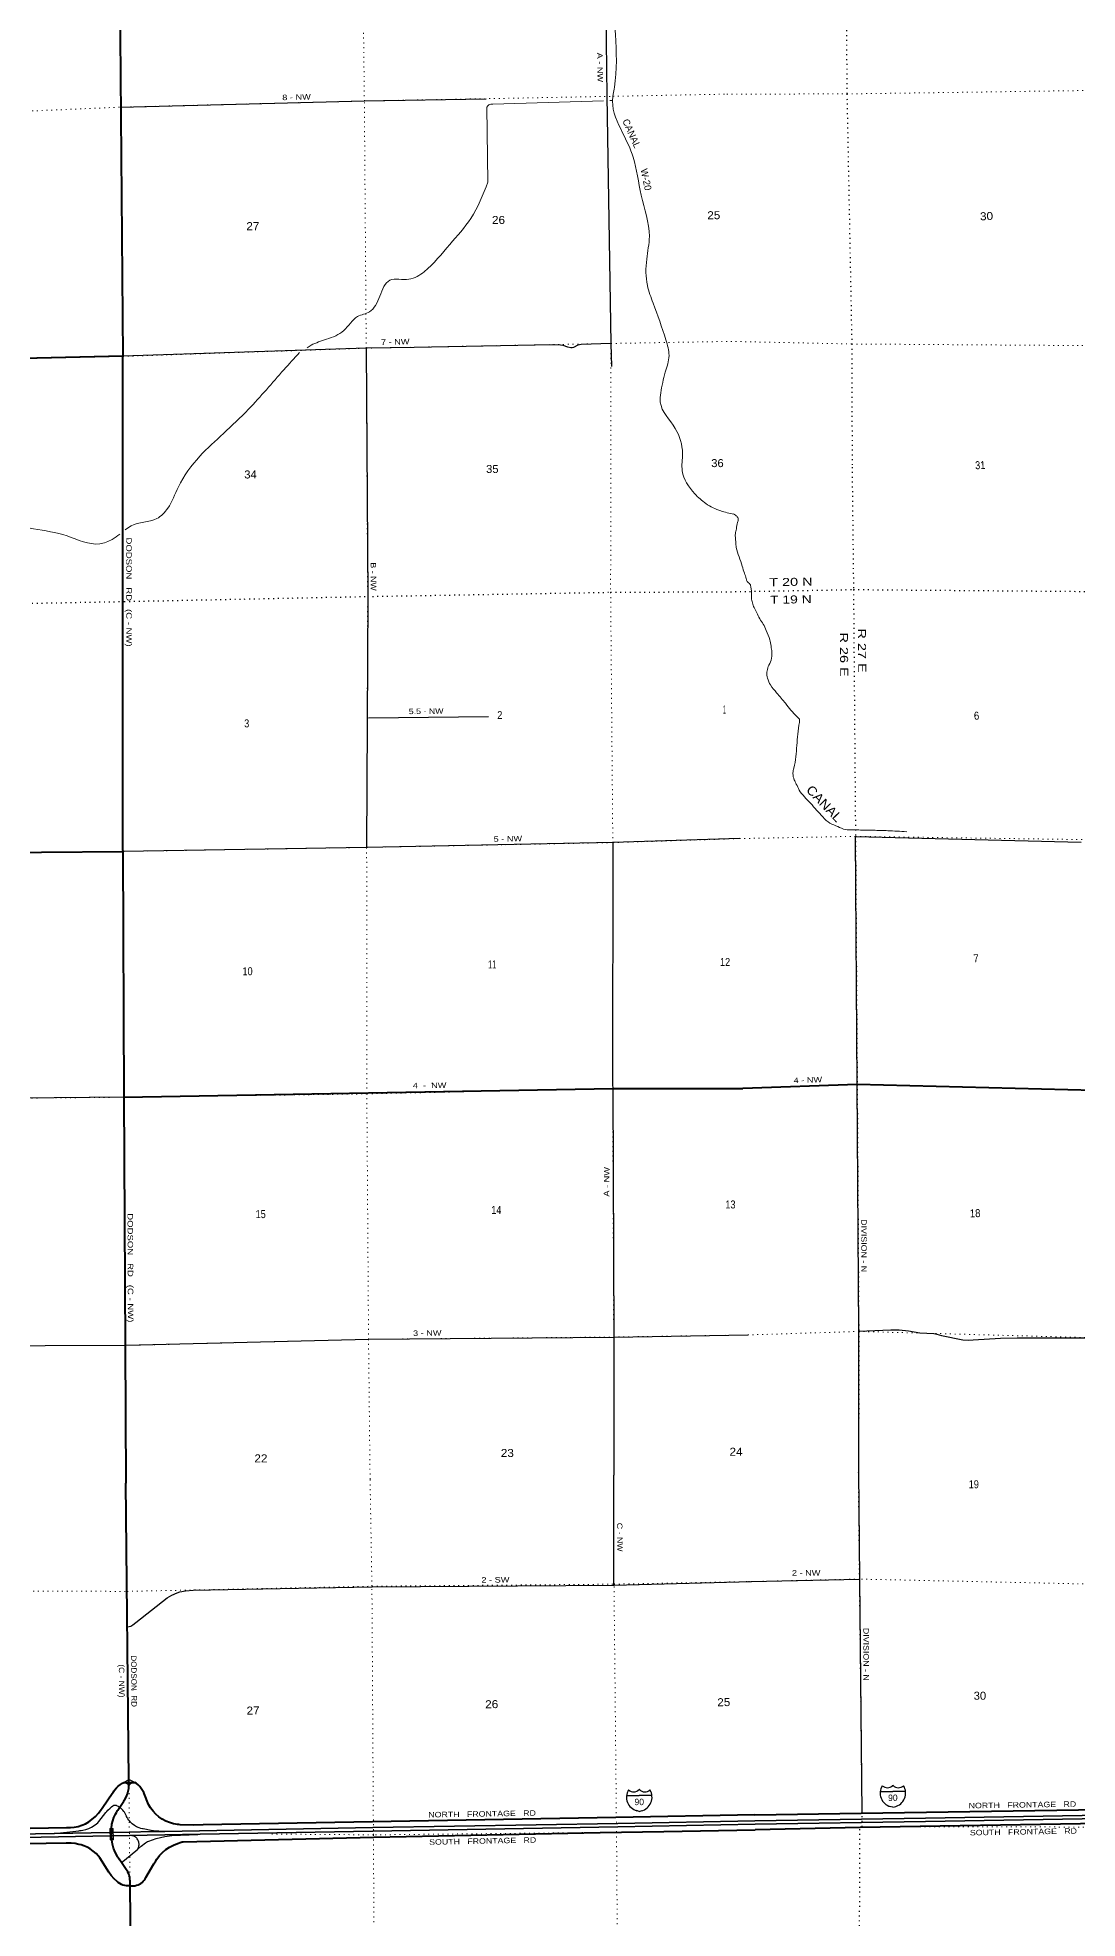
# Model space of a CAD drawing. Header units: feet. Extents: x 248627 to 501257, y -181930 to 5472.
# Drawn here: x 359633 to 382378, y -144148 to -103018 of the extents above; entities that cross this region are included whole.
import ezdxf
from ezdxf.enums import TextEntityAlignment as Align

# ---------------------------------------------------------------- set-up
doc = ezdxf.new("R2010")
doc.units = ezdxf.units.FT
doc.header["$LTSCALE"] = 70
doc.linetypes.add('DOTTED', pattern=[1.5, 0.3, -1.2])
doc.linetypes.add('MEDIUM_DASHED', pattern=[4.5, 3, -1.5])
for name, color, linetype, lineweight in [('15', 7, 'Continuous', 25), ('18', 7, 'Continuous', 35), ('19', 7, 'Continuous', 25), ('25', 7, 'Continuous', 25), ('26', 7, 'Continuous', 40), ('27', 7, 'Continuous', 40), ('29', 7, 'Continuous', 25), ('39', 7, 'Continuous', 13), ('41', 7, 'MEDIUM_DASHED', 13), ('55', 7, 'Continuous', 13), ('6', 7, 'DOTTED', 25), ('7', 7, 'DOTTED', 13)]:
    doc.layers.add(name, color=color, linetype=linetype, lineweight=lineweight)
doc.layers.add('30', color=7, linetype='Continuous')

msp = doc.modelspace()

# ---------------------------------------------------------------- linework, layer by layer
at = {"layer": '15'}
for p, q in [((372518.52, -141463.14), (372794.93, -141463.14)), ((372791.23, -141331.67), (372794.13, -141328.76)), ((372797.3, -141331.14), (372793.87, -141328.76)), ((378066.1, -141371.78), (378342.51, -141371.78)), ((378338.81, -141240.31), (378341.71, -141237.4)), ((378344.88, -141239.78), (378341.45, -141237.4)), ((372794.93, -141808.72), (372731.04, -141790.76)), ((372794.4, -141808.98), (372858.03, -141790.24)), ((378342.51, -141717.36), (378278.62, -141699.4)), ((378341.98, -141717.62), (378405.61, -141698.88))]:
    msp.add_line(p, q, dxfattribs=at)
for points in [[(373070.29, -141463.14), (372794.4, -141463.14), (372794.93, -141463.14)], [(378617.87, -141371.78), (378341.98, -141371.78), (378342.51, -141371.78)]]:
    msp.add_lwpolyline(points, dxfattribs=at)
for centre, radius, start, end in [((372821.15, -141498.24), 306.13, 148.44438, 254.43371), ((372672.55, -141215.64), 165.66, 227.3431, 315.81196), ((372916.24, -141215.64), 165.66, 224.18846, 312.69411), ((372767.64, -141498.24), 306.13, 283.0808, 31.6249), ((378368.73, -141406.88), 306.13, 148.44435, 254.43384), ((378220.13, -141124.28), 165.66, 227.34214, 315.81155), ((378463.82, -141124.28), 165.66, 224.18847, 312.69411), ((378315.22, -141406.88), 306.13, 283.08086, 31.62486)]:
    msp.add_arc(centre, radius, start, end, dxfattribs=at)
at = {"layer": '18'}
msp.add_line((361640.41, -142335.11), (363189.21, -142306.62), dxfattribs=at)
for points in [[(375325.51, -142011.03), (379056.92, -141955.53), (382910.68, -141890.97), (386683.83, -141810.44)], [(375326.75, -142086.04), (379058.16, -142030.52), (382912.11, -141965.96), (386639.35, -141886.42)], [(347721.25, -142506.86), (350994.79, -142457.9), (356331.47, -142359.72), (359994.9, -142290.97)], [(359994.9, -142290.97), (361216.28, -142268.05), (361250.61, -142267.41)], [(361250.61, -142267.41), (361637.94, -142260.14), (362140.28, -142250.9), (362416.28, -142245.82)], [(362416.28, -142245.82), (366966.57, -142162.12), (372323.5, -142071.6), (375325.51, -142011.03)], [(363189.21, -142306.62), (366967.89, -142237.11), (372324.91, -142146.59), (375326.75, -142086.04)], [(345475.08, -142616.52), (350996.04, -142532.89), (356332.86, -142434.71), (361215.03, -142343.09), (361253.12, -142342.38), (361640.41, -142335.11)]]:
    msp.add_lwpolyline(points, dxfattribs=at)
at = {"layer": '19'}
for points in [[(359994.9, -142290.97), (360005.61, -142289.75), (360533.98, -142229.48), (360558.98, -142227.22), (360583.98, -142224.18), (360625.52, -142219.12), (360690.84, -142204.11), (360754.24, -142182.35), (360815.02, -142154.09), (360872.51, -142119.63), (360924.99, -142080.18), (360948.17, -142059.79), (360969.94, -142032.51), (361127.95, -141834.55), (361144.53, -141813.78), (361172.02, -141784.55), (361218.26, -141735.37), (361252.36, -141705.27), (361277.38, -141683.18), (361302.36, -141672.87), (361303.48, -141672.55), (361312.77, -141670.88), (361322.18, -141670.2), (361331.61, -141670.5), (361340.96, -141671.79), (361350.12, -141674.04), (361359, -141677.25), (361362.26, -141678.7), (361395.91, -141695.25), (361427.65, -141715.24), (361429.89, -141717)], [(362416.28, -142245.82), (362406.05, -142245.31), (362165.28, -142233.26), (362137.58, -142230.45), (362115.28, -142226.01), (361943.14, -142192.93), (361924.38, -142189.33), (361893.14, -142179.8), (361852.1, -142165.93), (361800.17, -142142.07), (361751.02, -142112.92), (361705.19, -142078.78), (361663.17, -142040.04), (361647.42, -142022.13), (361628.45, -142000.55), (361610.18, -141972.13), (361592.32, -141942.82), (361581.13, -141919.21), (361577.07, -141910.63), (361556.54, -141869.21), (361541.82, -141841.7), (361532.56, -141828.05), (361521.42, -141811.63), (361495.25, -141778.05), (361484.02, -141764.58), (361457.13, -141738.43), (361429.89, -141717)], [(361808.26, -142647.43), (361833.26, -142624.6), (361897.48, -142566.65), (361992.48, -142497.48), (362017.22, -142482.31), (362040.17, -142468.24), (362067.22, -142458.69), (362227.49, -142402.1), (362418.58, -142356.4), (362568.01, -142335.57), (363139.21, -142309.81), (363189.21, -142306.62)], [(361468.87, -142925.32), (361499.37, -142900.35), (361783.26, -142667.9), (361808.26, -142647.43)], [(361808.26, -142647.43), (361824.01, -142622.43), (361829.8, -142612.99), (361838.23, -142595.35), (361844.76, -142576.93), (361849.34, -142557.92), (361851.9, -142538.54), (361852.42, -142519), (361850.9, -142499.51), (361847.35, -142480.29), (361841.81, -142461.54), (361834.34, -142443.47), (361825.02, -142426.29), (361813.96, -142410.17), (361801.27, -142395.3), (361787.1, -142381.84), (361771.59, -142369.93), (361754.93, -142359.7), (361737.29, -142351.28), (361718.87, -142344.74), (361699.86, -142340.17), (361680.48, -142337.61), (361660.94, -142337.08), (361640.41, -142335.11)]]:
    msp.add_lwpolyline(points, dxfattribs=at)
at = {"layer": '25'}
for points in [[(361516.71, -141177.1), (361538.84, -141164.89), (361604.7, -141128.57), (361628.64, -141115.09)], [(361629.7, -141265.51), (361624.54, -141240.51), (361620.45, -141234.13), (361611.81, -141223.33), (361602.08, -141213.48), (361591.38, -141204.71), (361579.82, -141197.11), (361567.53, -141190.75), (361554.65, -141185.72), (361541.3, -141182.06), (361538.84, -141181.65), (361516.71, -141177.1)], [(361760.8, -141174.16), (361654.7, -141126.35), (361628.64, -141115.09)], [(361629.7, -141265.51), (361638.03, -141240.51), (361642.56, -141231.58), (361649.2, -141221.33), (361656.88, -141211.82), (361665.51, -141203.17), (361675, -141195.47), (361685.23, -141188.81), (361696.11, -141183.25), (361707.52, -141178.86), (361719.8, -141176.57), (361732.62, -141175.16), (361760.8, -141174.16)]]:
    msp.add_lwpolyline(points, dxfattribs=at)
at = {"layer": '26'}
for p, q in [((361404.53, -99209.02), (361495.61, -109985.2)), ((361500.66, -120797.67), (361495.61, -109985.2)), ((361500.66, -120797.67), (361519.17, -126161.55)), ((361628.64, -141115.09), (361564.86, -134630.03)), ((361253.12, -142342.38), (361250.61, -142267.41))]:
    msp.add_line(p, q, dxfattribs=at)
for points in [[(361495.61, -109985.2), (356149.75, -110110.25), (350641.46, -110121.8)], [(350775.37, -120957.11), (356139.73, -120858.63), (361503.01, -120814.57)], [(361518.62, -126190.43), (372213.13, -125998.13), (375061.2, -125999.81)], [(361519.17, -126161.55), (361545.21, -131618.48), (361564.86, -134630.03)], [(388147.69, -126011.06), (382748.27, -126040.16), (377560.81, -125912.17), (375061.2, -125999.81)], [(351000.14, -142312.81), (356290.84, -142233.66), (360264.23, -142162.62), (360350.46, -142163.27), (360436.29, -142154.9), (360520.77, -142137.61), (360602.98, -142111.59), (360682.03, -142077.11), (360757.03, -142034.56), (360822.12, -141988.4), (360898.43, -141920.53), (360967.22, -141845.06), (361025.87, -141765.36), (361043.38, -141740.36), (361060.47, -141715.36), (361266.38, -141414.16), (361290.87, -141378.32), (361300.64, -141364.16), (361317.11, -141340.28), (361355.75, -141295.2), (361398.88, -141254.4), (361446.04, -141218.34), (361488.84, -141192.21), (361516.71, -141177.1)], [(361429.89, -141717), (361502.07, -141606.05), (361518.33, -141581.05), (361535.86, -141556.05), (361551.98, -141531.67), (361579.28, -141479.14), (361600.95, -141424.06), (361616.74, -141367), (361626.48, -141308.61), (361627.83, -141290.51), (361629.7, -141265.51)], [(361516.71, -141177.1), (361629.22, -141174.1), (361760.8, -141174.16)], [(361629.7, -141265.51), (361629.88, -141240.51), (361629.22, -141174.1), (361628.64, -141115.09)], [(375323.38, -141882.02), (372284.81, -141941.47), (366962.1, -142033.32), (363258.19, -142101.01), (363049.53, -142110.53), (362752.09, -142098.39), (362725.36, -142097.3), (362702.09, -142094.7), (362691.83, -142093.56), (362604.74, -142077.33), (362519.82, -142052.09), (362438, -142018.11), (362360.19, -141975.76), (362287.23, -141925.51), (362219.92, -141867.91), (362159, -141803.59), (362105.14, -141733.26), (362058.92, -141657.68), (361961.78, -141415.94), (361954.29, -141397.52), (361930.63, -141349.55), (361902.09, -141304.3), (361868.97, -141262.29), (361831.65, -141223.97), (361791.51, -141188), (361760.8, -141174.16)], [(375323.38, -141882.02), (377650.3, -141849.42), (382874.51, -141768.13), (386836.94, -141705.69), (386972.7, -141694.38), (387106.53, -141668.95), (387236.96, -141629.67), (387362.58, -141576.98), (387482, -141511.43), (387489.04, -141507.05), (387847.35, -141263.82), (387934.26, -141215.3), (388025.76, -141176.14), (388120.85, -141146.75), (388218.49, -141127.47), (388219.7, -141127.3), (388237.81, -141128.81)], [(361250.61, -142267.41), (361247.71, -142180.94), (361258.11, -142089.71), (361275.63, -142014.18), (361300.94, -141940.89), (361333.78, -141870.65), (361357.49, -141831.28), (361381.74, -141791.02), (361388.07, -141781.28), (361429.89, -141717)], [(361655.77, -143438.69), (361729.25, -143436.62), (361763.68, -143432.53), (361797.49, -143424.85), (361830.32, -143413.69), (361861.8, -143399.15), (361891.59, -143381.41), (361919.36, -143360.64), (361944.8, -143337.09), (361967.65, -143311.01), (361987.64, -143282.68), (362002.9, -143255.76), (362177.26, -142956.8), (362191.84, -142931.8), (362209.18, -142906.8), (362243.89, -142850.31), (362302.18, -142774.55), (362368.06, -142705.29), (362440.82, -142643.3), (362519.66, -142589.25), (362603.72, -142543.74), (362692.08, -142507.27), (362770.37, -142484.18), (362798.76, -142476.8), (362820.37, -142476.26), (366988.7, -142373.13), (371937.1, -142272.62), (373330.66, -142250.92), (375328.81, -142211.14)], [(388242.92, -142443.63), (388026.8, -142440.07), (388004.17, -142439.7), (387976.8, -142436.67), (387952.74, -142434.01), (387877.75, -142418.99), (387804.74, -142396.21), (387734.51, -142365.92), (387667.83, -142328.46), (387605.43, -142284.24), (387263.42, -142054.4), (387230.15, -142038.33), (387179.53, -142019.18), (387127.19, -142005.42), (387073.7, -141997.21), (387019.64, -141994.64), (386965.61, -141997.73), (382882.43, -142072.12), (377628.03, -142161.44), (375328.81, -142211.03)], [(361655.77, -143438.69), (361614.41, -143439.29), (361575.94, -143436.66), (361537.96, -143430.01), (361500.88, -143419.44), (361465.11, -143405.04), (361431.05, -143386.99), (361399.05, -143365.47), (361387.74, -143356.73), (361370.83, -143343.29), (361304.87, -143281.48), (361245.73, -143213.12), (361194.06, -143138.95), (360992.88, -142820.74), (360965.3, -142785.79), (360910.8, -142727.26), (360850.48, -142674.74), (360785, -142628.82), (360715.08, -142589.99), (360641.49, -142558.68), (360588.01, -142542.29), (360581.32, -142540.24), (360538.01, -142528.51), (360456.5, -142511.43), (360370.39, -142502.63), (360308.83, -142502.81), (360271.83, -142502.91), (360258.83, -142503.14), (356319.41, -142571.42)], [(361468.87, -142925.32), (361418.08, -142849.69), (361401.29, -142824.69), (361384.34, -142799.69), (361371.16, -142778.73), (361328.91, -142696.94), (361295.44, -142611.18), (361271.12, -142522.39), (361256.09, -142430.81), (361253.12, -142342.38)], [(361655.77, -143438.69), (361654.77, -143350.58), (361654.58, -143334.1), (361653.71, -143300.58), (361653.41, -143288.81), (361648.39, -143249.28), (361639.26, -143210.48), (361626.13, -143172.85), (361609.14, -143136.8), (361603.64, -143127.73), (361592.63, -143109.59), (361571.24, -143077.73), (361468.87, -142925.32)], [(361847.2, -180434.22), (361840.2, -179975.11), (361835.29, -179717.44), (361888.78, -174611.32), (361822.05, -169213.57), (361811.32, -163798.6), (361774.35, -158484.85), (361731.01, -153153.09), (361704.77, -147768.64), (361655.77, -143438.69)]]:
    msp.add_lwpolyline(points, dxfattribs=at)
at = {"layer": '29'}
for p, q in [((366874.08, -117894.01), (369492.93, -117862.05)), ((377596.35, -131308.55), (378300.36, -131279.8)), ((372240.16, -136857.44), (372238.75, -134457.73)), ((375238, -136781.05), (377615, -136728.05))]:
    msp.add_line(p, q, dxfattribs=at)
for points in [[(372018.53, -98909.4), (372084.68, -104301.77), (372175.61, -109707.21), (372184.34, -110210.71)], [(361453.66, -104539.97), (366783.99, -104403.64), (369445.23, -104355.27)], [(367871.34, -109792.24), (366821.39, -109809.53), (361495.61, -109985.2)], [(366821.39, -109809.53), (366854.07, -115239.47), (366831.24, -120726.82)], [(372173.05, -109711.03), (371522.35, -109729.68), (371452.01, -109741.01), (371357.19, -109795.14), (371326.03, -109801.38), (371295.61, -109800.5), (371229.43, -109785.79), (371126.79, -109751.3), (371070.5, -109742.15), (370894.04, -109737.61), (367871.34, -109792.24)], [(377597.13, -134376.53), (377594.68, -131312.45), (377560.81, -125912.17), (377523.95, -120485.79), (382463.16, -120611)], [(374985.91, -120534.59), (372215.64, -120619.93), (366831.24, -120726.82), (361503.01, -120814.57)], [(372215.64, -120619.93), (372211.99, -125913.96), (372213.13, -125998.13), (372235.82, -131434.3), (372238.75, -134457.73)], [(361518.62, -126190.43), (356181.66, -126240.07), (350820.22, -126274.03)], [(343888.47, -131773.04), (345687.87, -131780.74), (350919.31, -131694.73), (356254.04, -131633.05), (361561.7, -131613.58), (366872.65, -131484.41), (372235.82, -131434.3), (375166.63, -131389.37)], [(378300.36, -131279.8), (378481.39, -131279.8), (378684.49, -131301.89), (378931.75, -131346.06), (379236.4, -131359.32), (379302.63, -131372.57), (379404.18, -131399.07), (379872.2, -131496.26), (379995.82, -131505.09), (380101.79, -131496.26), (380697.85, -131460.92), (381059.9, -131452.08), (381703.2, -131450.33)], [(381703.2, -131450.33), (382796.69, -131451.99), (388195.2, -131398.74), (392149.57, -131429.35)], [(377671.16, -141846.6), (377616.25, -136729.93), (377597.13, -134376.53)], [(363033.62, -136970.22), (364935.75, -136930.34), (366954.61, -136894.18), (372242.29, -136863.44), (375251.95, -136781.38)], [(361602.68, -137774.03), (361669.61, -137760.29), (361718.18, -137729.36), (361780.01, -137680.76), (362468.92, -137137.28), (362570.49, -137079.84), (362689.72, -137026.82), (362747.13, -137004.72), (362870.78, -136982.63), (363033.62, -136970.22)]]:
    msp.add_lwpolyline(points, dxfattribs=at)
at = {"layer": '39'}
msp.add_line((372148.07, -104394.54), (372208.58, -104392.74), dxfattribs=at)
msp.add_lwpolyline([(369484.46, -106178.22), (369462.34, -104536.96), (369478.38, -104508.84), (369506.63, -104485.5), (369549.61, -104474.43), (369590.13, -104470.76), (372012.41, -104398.59)], dxfattribs=at)
for points in [[(374540.38, -95395.44), (374245.68, -95855.97), (374044, -96328.92), (373918.26, -96760.23), (373685.09, -97044.41), (373296, -97528.79), (373115.02, -97797.93), (372834.58, -98030.59), (372531.8, -98608.09), (372422.86, -99313.04), (372253.2, -100123.82), (372207.06, -100491.25), (372213.64, -101697.7), (372273.46, -102949.51), (372250.91, -104104.11), (372209.75, -104409.01), (372429.39, -105099.99), (372660.42, -105631.63), (372836.13, -106466.42), (373014.97, -107365.61), (372956.92, -107862.17), (372972.85, -108437.97), (373096.49, -108824.5), (373376.55, -109627.2), (373445.01, -109972.43), (373364.52, -110336.45), (373265.37, -110789.43), (373254.64, -110987.03), (373581.32, -111567.31), (373739.96, -112112.35), (373734.39, -112493.15), (374007.21, -112991.81), (374250.97, -113206.99), (374576.51, -113368.32), (374860.34, -113437.53)], [(369484.46, -106178.22), (369108.75, -106972.56), (368650.49, -107540.77), (368089.82, -108137.01), (367753.78, -108304.2), (367340.6, -108325.73), (367118.59, -108672.15), (366892.51, -109016.63), (366632.04, -109120.02), (366332.63, -109423.51), (365950.59, -109613.68), (365617.94, -109746.23), (365528.83, -109799.29)], [(365362.31, -109906.47), (365019.99, -110283.05), (364246.02, -111144.98), (363696.34, -111676.57), (363182.35, -112171.26), (362711.77, -112844.43), (362479.69, -113309.88), (362239.51, -113537.78), (361679.38, -113694.9), (361548.42, -113782.99)], [(374855.09, -113434.04), (374899.22, -113463.42), (374947.37, -113509.99), (374960.98, -113549.79), (374943.41, -113618.97), (374918.42, -113758.98), (374896.4, -113870.66), (374898.1, -113969.36), (374905.08, -114047.7), (374917.61, -114166.14), (374977.94, -114375.51), (375048.12, -114578.46), (375094.25, -114731.92), (375135.06, -114851.32), (375157.63, -114914.97), (375216.16, -114969.21), (375235.08, -115043.08), (375248.56, -115133.27), (375247.9, -115276.4), (375269.89, -115378.36), (375306.06, -115481.81), (375366.94, -115598.45), (375430.21, -115725.07), (375505.27, -115843.18), (375571.16, -115985.83), (375651.26, -116184.38), (375676.86, -116328.53), (375695.66, -116452.79), (375676.29, -116634.91), (375616.98, -116774.19), (375585.19, -116894.29), (375600.27, -117026.75), (375664.37, -117175.51), (375799.89, -117345.78), (375994.17, -117576.33), (376247.28, -117869.16), (376302.69, -117947.7), (376298.31, -117992.21), (376240.71, -118498.25), (376176.6, -118992.43), (376156.44, -119100.01), (376163.5, -119180.37), (376184.21, -119248.12), (376230.15, -119343.14), (376291.56, -119473.86), (376408.12, -119622.67), (376540.49, -119762.82), (376673.17, -119911.03), (376811.96, -120061.02), (376966.42, -120198.33), (377136.58, -120270.55), (377300.54, -120338.98), (377472.08, -120340.61), (377635.71, -120346.57), (377914.33, -120352.24), (378233.45, -120362.45), (378643.77, -120383.35)], [(361432.01, -113877.53), (361264.88, -113992.41), (360992.17, -114087.96), (360279.11, -113915.47), (359544.15, -113759.48), (358675.97, -113716.68), (358395.71, -113842.57), (357904.28, -114359.01), (357554.03, -114756.08), (357560.38, -114890.93), (357702.04, -115152.25), (357741.33, -115443.62), (357680.35, -115769.01), (357524.66, -115983.31), (357037.9, -116419.1), (356789.6, -116761.96), (356665.71, -117066.33), (356417.2, -117161.45), (355617.21, -117447.76), (354775.45, -117769.07), (354433.45, -118059.23), (353702.47, -118722.99), (353333.61, -118858.54), (352902.32, -118882.41), (352685.04, -119152.2), (352724.82, -119471.76), (352681.3, -119756.56), (352423.84, -119918.3), (352318.74, -120141.77), (352334.44, -120586.64), (352174.38, -120853.61)]]:
    msp.add_spline(points, degree=3, dxfattribs=at)
at = {"layer": '55'}
for p, q in [((361286.94, -142179.99), (361292.99, -142429.92)), ((361292.99, -142429.92), (361218.02, -142431.73))]:
    msp.add_line(p, q, dxfattribs=at)
msp.add_lwpolyline([(361218.02, -142431.73), (361211.96, -142181.8), (361286.94, -142179.99)], dxfattribs=at)
msp.add_lwpolyline([(361279.13, -142188.17), (361220.14, -142189.6), (361225.82, -142423.54), (361284.8, -142422.11)], close=True, dxfattribs=at)
at = {"layer": '6'}
msp.add_line((377670.3, -142143.36), (377670.43, -141837.36), dxfattribs=at)
for points in [[(377129.7, -88553.24), (377228.74, -93462.9), (377295.07, -98868.01), (377336.31, -104249.88), (377443.33, -109717.96), (377449.96, -112412.44), (377480.09, -115087.9), (377523.95, -120485.79), (377560.81, -125912.17), (377594.68, -131312.45), (377593.12, -134356.39)], [(343646.62, -115790.1), (345577.21, -115694.57), (350850.82, -115597.73), (356151.84, -115452.06), (361530.25, -115349.3), (366854.07, -115239.47), (372168.12, -115147.95), (374893.55, -115134.49)], [(374893.55, -115134.49), (377480.09, -115087.9), (382781.36, -115131.01), (388092.21, -115107.25), (393418.49, -115171.59), (398642.03, -115239.78), (399905.94, -115235.61)], [(377670.43, -141837.36), (377616.26, -136727.92), (377593.12, -134356.39)], [(377837.3, -170056.02), (377827.89, -169081.58), (377763.77, -163684.24), (377693.61, -158325.14), (377653.63, -152956.02), (377606.65, -147571.49), (377619.99, -142153.38)]]:
    msp.add_lwpolyline(points, dxfattribs=at)
at = {"layer": '7'}
msp.add_line((375131.12, -136783.7), (375251.95, -136781.38), dxfattribs=at)
for points in [[(371873.22, -88638.68), (371940.47, -93538.68), (372018.63, -98915.44), (372084.9, -104304.49), (372175.61, -109707.21), (372168.12, -115147.95), (372215.64, -120619.93), (372213.13, -125998.13), (372235.82, -131434.3), (372238.75, -134457.73)], [(361385.09, -92094.95), (361427.83, -93866.7), (361404.53, -99209.02), (361453.66, -104539.97), (361500.8, -109989.8), (361493.81, -115341.9), (361503.01, -120814.57), (361518.62, -126190.43), (361545.21, -131618.48), (361564.86, -134630.03)], [(366905.74, -134544.45), (366872.65, -131484.41), (366834.82, -126106.93), (366831.24, -120726.82), (366854.07, -115239.47), (366821.39, -109809.53), (366781.07, -104403.89), (366716.82, -99014.8), (366663.44, -95029.27)], [(343484.76, -105093.54), (345493.06, -105032.42), (350785.77, -104872.79), (356155.98, -104762.13), (361453.66, -104539.97), (366781.07, -104403.89), (372222.03, -104302.03), (374707.81, -104253.7)], [(374707.81, -104253.7), (377336.31, -104249.88), (382798.45, -104172.07), (388202.58, -104160.94), (390869.83, -104329), (391079.05, -104340.91)], [(343583.99, -110398.58), (345506, -110370.06), (350655.95, -110120.34), (356136.82, -110110.42), (361500.8, -109989.8), (366821.39, -109809.53), (372175.61, -109707.21), (374800.47, -109661.85)], [(392724.15, -109741.56), (392511.92, -109739.53), (390898.23, -109584.37), (388284.25, -109652.14), (382919.94, -109756.51), (377443.33, -109717.96), (374800.47, -109661.85)], [(374985.91, -120534.59), (377523.95, -120485.79), (382759.8, -120559.57), (388090.71, -120639.86), (393478.53, -120677.71), (398823.89, -120713.12), (404203.71, -120592.04), (406226.62, -120626.94)], [(343727.05, -121105.48), (345610.45, -121039.91), (350775.37, -120957.11), (356139.73, -120858.63), (361503.01, -120814.57), (366831.24, -120726.82), (372221.72, -120621.83), (374985.91, -120534.59)], [(375061.2, -125999.81), (372213.13, -125998.13), (366834.99, -126117), (361518.62, -126190.43), (356181.66, -126240.07), (350820.22, -126274.03), (345674.83, -126433.08), (343808.31, -126475.5)], [(406322.31, -125978.05), (404269.2, -125975.02), (398929.72, -126042.18), (393510.96, -126039.75), (388147.69, -126011.06), (382748.27, -126040.16), (377560.81, -125912.17), (375070.62, -125999.48)], [(343888.47, -131773.04), (345687.87, -131780.74), (350919.31, -131694.73), (356254.04, -131633.05), (361545.21, -131618.48), (366876.68, -131484.34), (372235.82, -131434.3), (375157.64, -131389.71)], [(375166.63, -131389.37), (377594.68, -131312.45), (382796.69, -131451.99), (388195.2, -131398.74), (393552.8, -131437.72), (398931.85, -131403.34), (404313.29, -131378.95), (406418, -131389.08)], [(372424.12, -158250.6), (372429.98, -153034.77), (372337, -147631.51), (372297, -142264.05), (372241.82, -136839.28), (372234.42, -134457.81)], [(361564.71, -134631.61), (361593.89, -136996.87), (361640.33, -142280.23), (361716.1, -147730.15), (361728.58, -153130.99), (361784.48, -158488.67), (361802.34, -163855.17), (361831.95, -169205.32), (361890.37, -174589.13), (361837.77, -179953.01), (361847.2, -180434.22)], [(367109.95, -158657.08), (367108.42, -158461.23), (367054.53, -153103.51), (367009.73, -147695.26), (366979.65, -142320.95), (366946.38, -136884.28), (366905.74, -134544.45)], [(361593.89, -136996.87), (366946.38, -136884.28), (372241.82, -136839.28), (375251.95, -136781.38)], [(406514.93, -136748.19), (404350.98, -136754.9), (398951.73, -136753.28), (393604.71, -136766.19), (388242.53, -136776.82), (382818.25, -136839.86), (377615, -136728.05), (375238, -136781.05)], [(345701.91, -137152.1), (350950.22, -137061.73), (356281.21, -136981.79), (361593.89, -136996.87)], [(375328.81, -142211.03), (372294, -142265.05), (366979.65, -142320.95), (364685.2, -142303.45)], [(375329.83, -142209.2), (377619.99, -142153.38), (377670.3, -142143.36), (382866.3, -142150.62), (388241.41, -142129.87), (393608.28, -142103.06)]]:
    msp.add_lwpolyline(points, dxfattribs=at)

# ---------------------------------------------------------------- texts
at = {"layer": '15'}
for p in [(378341.62, -141579.89), (372794.04, -141671.25)]:
    msp.add_text('90', height=140, dxfattribs=at).set_placement(p, align=Align.CENTER)
at = {"layer": '27'}
for s, rotation, width, p in [('DODSON   RD   (C - NW)', 270.027, 1.3, (361572.06, -113949.95)), ('4 - NW', 2.021, 1.25, (376172.18, -125885.29)), ('4  -  NW', 0.684, 1.25, (367840.29, -125996.56)), ('DODSON   RD   (C - NW)', 270.198, 1.3, (361599.82, -128728)), ('(C - NW)', 270.504, 1.15, (361409.93, -138591.89)), ('DODSON  RD', 270.504, 1.1, (361676.2, -138397.11)), ('NORTH   FRONTAGE   RD', 0.989, 1.2, (368180.6, -141942.28)), ('NORTH   FRONTAGE   RD', 0.891, 1.2, (379999.71, -141742.85)), ('SOUTH   FRONTAGE   RD', 0.974, 1.2, (380026.98, -142333.65)), ('SOUTH   FRONTAGE   RD', 1.164, 1.2, (368199.48, -142538.58))]:
    msp.add_text(s, height=120, rotation=rotation, dxfattribs=dict(at, width=width)).set_placement(p)
at = {"layer": '30'}
for s, rotation, width, p in [('A - NW', 271.015, 1.25, (371876.27, -103670.03)), ('8 - NW', 1.493, 1.25, (365298.79, -104378.99)), ('7 - NW', 1.357, 1.25, (367457.6, -109731.91)), ('B - NW', 270.478, 1.2, (366919.33, -114804)), ('5.5 - NW', 0.699, 1.2, (368133.08, -117808.64)), ('5 - NW', 1.139, 1.25, (369920.8, -120599.07)), ('A - NW', 89.293, 1.25, (372140.1, -128041.32)), ('3 - NW', 0.712, 1.25, (368157.78, -131407.31))]:
    msp.add_text(s, height=120, rotation=rotation, dxfattribs=dict(at, width=width)).set_placement(p, align=Align.CENTER)
for s, rotation, width, p in [('DIVISION - N', 270.057, 1.2, (377650, -128858.58)), ('C - NW', 270.797, 1.2, (372305.7, -135497.23)), ('2 - NW', 0.028, 1.25, (376132.9, -136652.76)), ('2 - SW', 0.328, 1.25, (369341.3, -136805.56)), ('DIVISION - N', 270.057, 1.2, (377696.98, -137795.42))]:
    msp.add_text(s, height=120, rotation=rotation, dxfattribs=dict(at, width=width)).set_placement(p)
at = {"layer": '41'}
for s, rotation, p in [('CANAL', 294.002, (372557.43, -105144.79)), ('W-20', 281.541, (372870.77, -106135.6))]:
    msp.add_text(s, height=150.8, rotation=rotation, dxfattribs=at).set_placement(p, align=Align.CENTER)
at = {"layer": '41', "width": 1.1}
msp.add_text('CANAL', height=200, rotation=313.841, dxfattribs=at).set_placement((376430.56, -119484.95))
at = {"layer": '6'}
for s, rotation, width, p in [('T 20 N', 1.032, 1.35, (375638.42, -115016.57)), ('T 19 N', 1.032, 1.3, (375656.2, -115401.22)), (' R 27 E', 270.466, 1.35, (377576.12, -115852.59)), ('R 26 E', 270.466, 1.35, (377182.63, -116029.19))]:
    msp.add_text(s, height=175, rotation=rotation, dxfattribs=dict(at, width=width)).set_placement(p)
at = {"layer": '7'}
for s, width, p in [('26', 1.1, (369572.1, -107093.32)), ('25', 1.1, (374281.73, -106989.7)), ('27', 1.1, (364198.94, -107229.21)), ('36', 1.05, (374367.97, -112410.75)), ('34', 1.05, (364153.86, -112658.73)), ('35', 1.05, (369443.34, -112538.87)), ('1', 0.4, (374624.31, -117798.91)), ('3', 0.85, (364152.17, -118102.45)), ('2', 0.85, (369688, -117919.9)), ('10', 0.85, (364115.91, -123522.79)), ('11', 0.65, (369484.55, -123374.33)), ('12', 0.85, (374561.4, -123320.23)), ('15', 0.85, (364402.34, -128833.71)), ('14', 0.85, (369556.45, -128743.77)), ('13', 0.85, (374678.21, -128622.83)), ('22', 1.1, (364375.01, -134176.1)), ('23', 1.1, (369765.25, -134057.02)), ('24', 1.1, (374768.4, -134030.22))]:
    msp.add_text(s, height=175, dxfattribs=dict(at, width=width)).set_placement(p)
for s, rotation, width, p in [('30', 2.147, 1.1, (380250.61, -107014.72)), ('31', 2.147, 0.85, (380144.9, -112458.53)), ('6', 2.147, 0.9, (380117.27, -117936.66)), ('7', 2.147, 0.9, (380107.03, -123240.89)), ('18', 2.147, 0.9, (380027.12, -128819.1)), ('19', 359.942, 0.85, (380001.91, -134741.38)), ('26', 1.14, 1.1, (369425.06, -139553.9)), ('25', 1.14, 1.1, (374501.36, -139509.38)), ('30', 359.942, 1.05, (380108.9, -139365.46)), ('27', 1.14, 1.1, (364204.88, -139692.12))]:
    msp.add_text(s, height=175, rotation=rotation, dxfattribs=dict(at, width=width)).set_placement(p)

doc.saveas('drawing.dxf')
